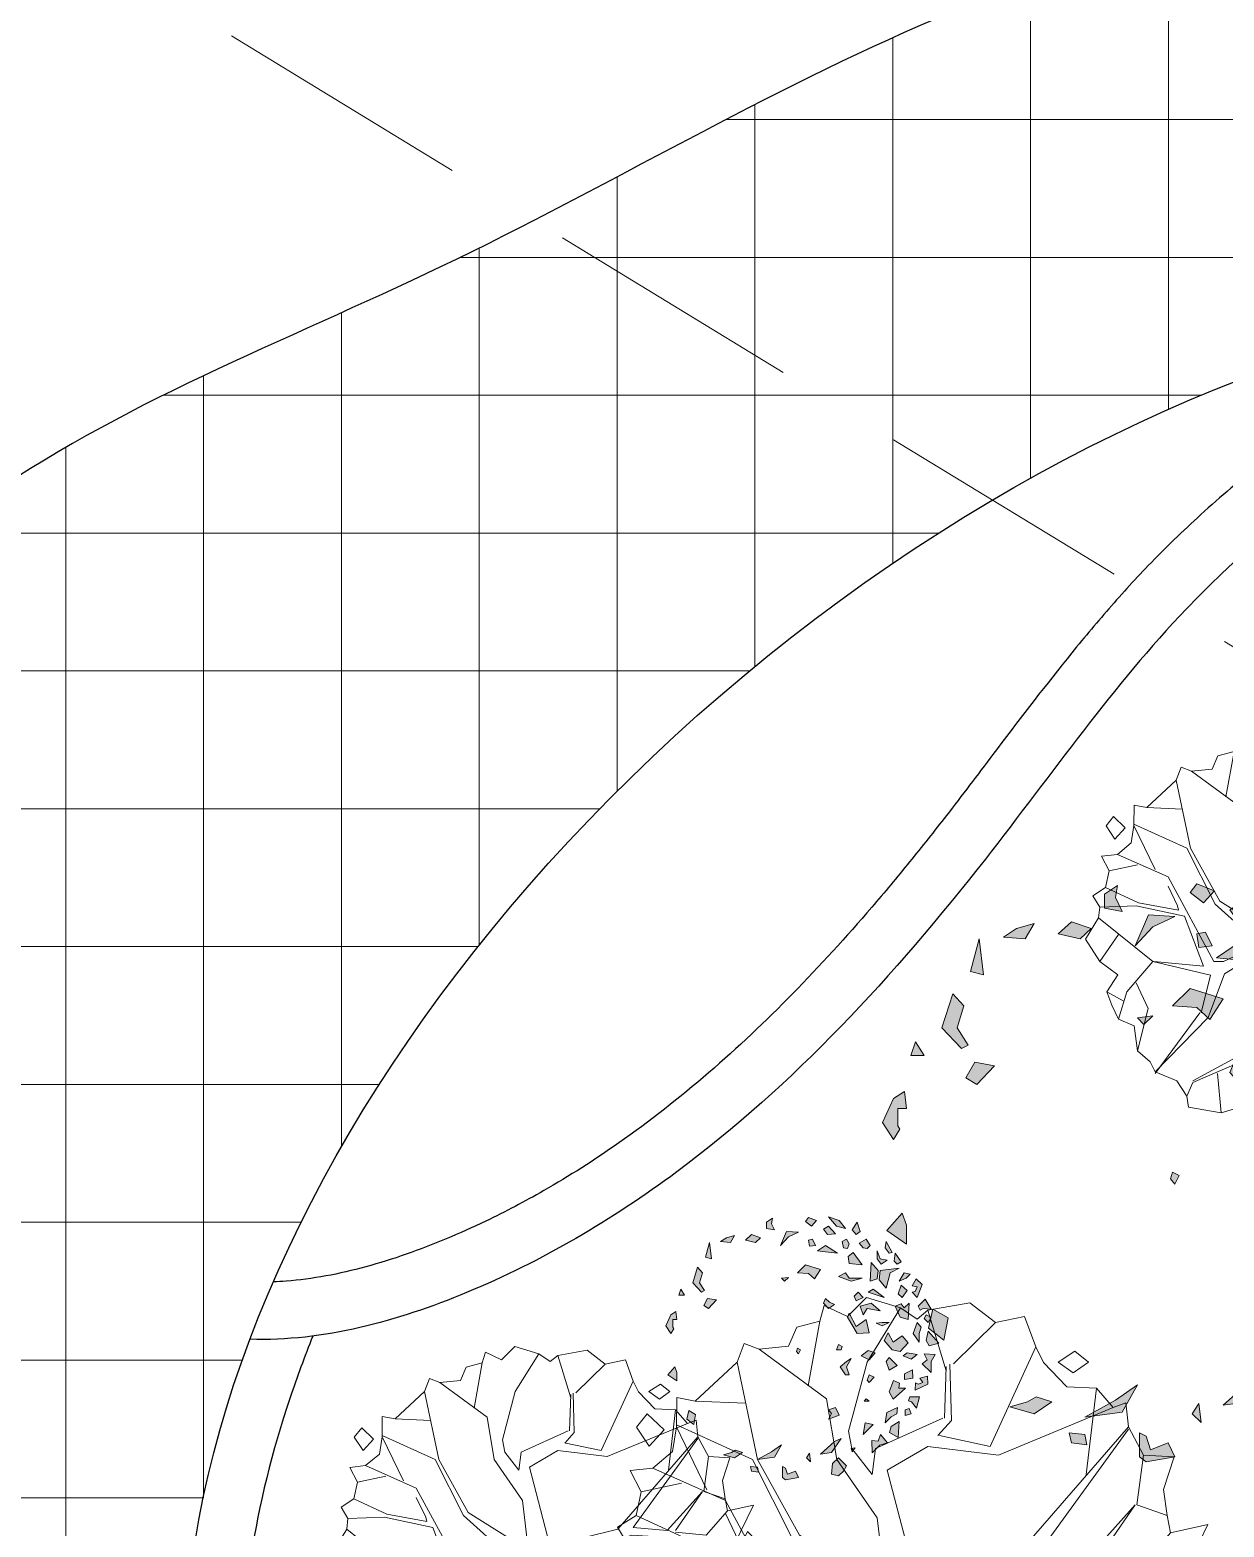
# Model space of a CAD drawing. Header units: inches. Extents: x -12 to 20935469, y -1604 to 24729220.
# Drawn here: x 20825348.3 to 20825452.2, y 24649788.9 to 24649919.2 of the extents above; entities that cross this region are included whole.
import ezdxf

# ---------------------------------------------------------------- set-up
doc = ezdxf.new("R2010")
doc.units = ezdxf.units.IN
doc.header["$LTSCALE"] = 0.03
doc.header["$MEASUREMENT"] = 0
doc.linetypes.add('DASHED2', pattern=[0.375, 0.25, -0.125])
for name, color, linetype, lineweight in [('Dot', 253, 'Continuous', 0), ('Hatch', 253, 'Continuous', 15), ('hatch-1', 253, 'Continuous', 5), ('ILLUSTR-TREE', 74, 'Continuous', 0)]:
    doc.layers.add(name, color=color, linetype=linetype, lineweight=lineweight)
doc.styles.add('ATTR', font='romans.shx', dxfattribs={"width": 0.8, "height": 0.7})

# ---------------------------------------------------------------- blocks, each defined once
blk = doc.blocks.new('TREE_009')
at = {"layer": 'ILLUSTR-TREE'}
for p, q in [((-12174.22, 13910.26), (-12175.66, 13905.24)), ((-12166.65, 13906.74), (-12174.22, 13910.26)), ((-12160.46, 13912.91), (-12166.65, 13906.74)), ((-12149.34, 13909.54), (-12160.46, 13912.91)), ((-12149.34, 13909.54), (-12160.26, 13891.83)), ((-12143.96, 13905.85), (-12149.34, 13909.54)), ((-12126.77, 13911.14), (-12140.45, 13908.76)), ((-12118.31, 13904.71), (-12126.77, 13911.14)), ((-12175.66, 13905.24), (-12183.16, 13903.21)), ((-12179.51, 13884.08), (-12175.66, 13905.24)), ((-12140.45, 13908.76), (-12143.96, 13905.85)), ((-12140.45, 13908.76), (-12134.4, 13889.01)), ((-12132.06, 13891.31), (-12118.31, 13904.71)), ((-12108.88, 13906.74), (-12118.31, 13904.71)), ((-12105.24, 13896.77), (-12108.88, 13906.74)), ((-12183.16, 13903.21), (-12185.91, 13897.04)), ((-12200.35, 13897.92), (-12202.62, 13891.83)), ((-12195.47, 13896.07), (-12200.35, 13897.92)), ((-12185.91, 13897.04), (-12195.47, 13896.07)), ((-12195.47, 13896.07), (-12173.46, 13879.85)), ((-12120.09, 13864.33), (-12105.24, 13896.77)), ((-12102.7, 13891.75), (-12105.24, 13896.77)), ((-12097.95, 13891.83), (-12092.45, 13895.36)), ((-12092.45, 13895.36), (-12088.05, 13891.83)), ((-12202.62, 13891.83), (-12216.38, 13879.14)), ((-12196.02, 13860.09), (-12202.62, 13891.83)), ((-12160.26, 13891.83), (-12166.31, 13869.26)), ((-12134.95, 13873.5), (-12134.4, 13890.42)), ((-12133.3, 13891.13), (-12132.75, 13872.79)), ((-12095.13, 13883.81), (-12102.7, 13891.75)), ((-12093, 13888.31), (-12097.95, 13891.83)), ((-12088.05, 13891.83), (-12093, 13888.31)), ((-12222.36, 13880.28), (-12222.43, 13870.68)), ((-12216.38, 13879.14), (-12222.36, 13880.28)), ((-12173.46, 13879.85), (-12170.16, 13860.09)), ((-12085.43, 13883.37), (-12095.13, 13883.81)), ((-12085.43, 13883.37), (-12088.74, 13855.16)), ((-12079.93, 13877.02), (-12085.43, 13883.37)), ((-12231.99, 13875), (-12235.43, 13870.59)), ((-12226.48, 13869.71), (-12231.99, 13875)), ((-12199.87, 13878.43), (-12216.38, 13879.14)), ((-12117.34, 13861.51), (-12079.93, 13877.02)), ((-12075.87, 13878.52), (-12079.93, 13877.02)), ((-12074.98, 13870.68), (-12075.87, 13878.52)), ((-12235.43, 13870.59), (-12231.3, 13864.41)), ((-12222.43, 13870.68), (-12223.73, 13862.65)), ((-12197.67, 13860.09), (-12222.43, 13871.38)), ((-12222.43, 13870.68), (-12212.52, 13850.22)), ((-12157.51, 13863.62), (-12135.5, 13873.5)), ((-12132.75, 13872.79), (-12137.15, 13867.85)), ((-12112.39, 13827.65), (-12074.98, 13870.68)), ((-12070.03, 13861.51), (-12074.98, 13870.68)), ((-12231.3, 13864.41), (-12226.48, 13869.71)), ((-12166.31, 13869.26), (-12165.21, 13863.62)), ((-12136.6, 13867.85), (-12120.09, 13864.33)), ((-12074.98, 13869.97), (-12105.24, 13828.35)), ((-12223.73, 13862.65), (-12230.13, 13857.27)), ((-12165.21, 13863.62), (-12158.61, 13855.16)), ((-12158.61, 13855.16), (-12157.51, 13863.62)), ((-12153.66, 13856.57), (-12140.45, 13864.33)), ((-12140.45, 13864.33), (-12117.34, 13861.51)), ((-12072.23, 13845.28), (-12070.03, 13861.51)), ((-12060.06, 13860.89), (-12070.03, 13861.51)), ((-12063.49, 13850.31), (-12060.06, 13860.89)), ((-12230.13, 13857.27), (-12237.49, 13856.48)), ((-12237.49, 13856.48), (-12233.98, 13849.52)), ((-12206.47, 13846.69), (-12230.13, 13857.27)), ((-12184.47, 13834), (-12197.67, 13860.09)), ((-12182.26, 13835.41), (-12196.02, 13860.09)), ((-12170.16, 13860.09), (-12156.96, 13841.05)), ((-12144.3, 13820.6), (-12153.66, 13856.57)), ((-12220.78, 13852.34), (-12233.98, 13849.52)), ((-12233.98, 13849.52), (-12235.63, 13841.76)), ((-12185.02, 13807.2), (-12206.47, 13846.69)), ((-12062.33, 13841.76), (-12063.49, 13850.31)), ((-12235.63, 13841.76), (-12241.62, 13837.97)), ((-12235.63, 13841.76), (-12220.23, 13834.7)), ((-12202.07, 13833.29), (-12206.47, 13842.46)), ((-12156.96, 13841.05), (-12154.21, 13818.48)), ((-12089.29, 13826.94), (-12072.78, 13845.28)), ((-12072.78, 13845.28), (-12085.43, 13826.94)), ((-12072.23, 13845.28), (-12062.33, 13841.76)), ((-12061.23, 13836.11), (-12062.33, 13841.76)), ((-12241.62, 13837.97), (-12238.38, 13832.59)), ((-12071.13, 13824.83), (-12061.23, 13836.11)), ((-12049.05, 13838.85), (-12061.23, 13836.11)), ((-12057.99, 13820.33), (-12049.05, 13838.85)), ((-12238.38, 13832.59), (-12238.93, 13827.65)), ((-12221.33, 13833.29), (-12238.38, 13832.59)), ((-12198.77, 13828.35), (-12221.33, 13833.29)), ((-12220.23, 13834.7), (-12201.52, 13831.18)), ((-12201.52, 13831.18), (-12202.07, 13833.29)), ((-12164.11, 13815.66), (-12184.47, 13834)), ((-12154.21, 13817.78), (-12182.26, 13835.41)), ((-12238.93, 13827.65), (-12245.05, 13817.69)), ((-12213.63, 13807.2), (-12238.93, 13827.65)), ((-12189.97, 13805.08), (-12198.77, 13828.35)), ((-12143.75, 13819.89), (-12112.39, 13827.65)), ((-12105.24, 13828.35), (-12089.29, 13826.94)), ((-12085.43, 13826.24), (-12071.13, 13824.83)), ((-12051.8, 13826.5), (-12053.87, 13822.1)), ((-12047.68, 13822.1), (-12051.8, 13826.5)), ((-12144.3, 13811.43), (-12105.79, 13824.83)), ((-12105.79, 13824.83), (-12070.58, 13822.71)), ((-12070.58, 13822.71), (-12061.78, 13802.96)), ((-12053.87, 13822.1), (-12049.74, 13817.69)), ((-12049.74, 13817.69), (-12047.68, 13822.1)), ((-12245.05, 13817.69), (-12238.38, 13807.2)), ((-12229.58, 13819.89), (-12238.38, 13807.2)), ((-12150.36, 13819.89), (-12150.9, 13817.78)), ((-12150.9, 13817.78), (-12148.7, 13818.48)), ((-12147.6, 13820.6), (-12150.36, 13819.89)), ((-12148.7, 13818.48), (-12147.6, 13820.6)), ((-12053.87, 13815.04), (-12057.99, 13820.33)), ((-12164.11, 13814.95), (-12180.61, 13807.2)), ((-12061.78, 13802.96), (-12053.87, 13815.04)), ((-12238.38, 13807.2), (-12229.92, 13800.94)), ((-12213.63, 13807.2), (-12225.73, 13793.09)), ((-12186.67, 13800.85), (-12213.63, 13807.2)), ((-12213.07, 13807.2), (-12189.97, 13805.08)), ((-12180.61, 13807.2), (-12185.02, 13807.2)), ((-12168.51, 13808.61), (-12180.06, 13801.55)), ((-12155.31, 13810.02), (-12168.51, 13808.61)), ((-12155.31, 13810.02), (-12152.01, 13789.56)), ((-12148.15, 13809.31), (-12131.1, 13789.56)), ((-12148.15, 13808.61), (-12146.5, 13787.45)), ((-12144.3, 13810.72), (-12127.25, 13790.27)), ((-12061.43, 13796.53), (-12061.78, 13802.96)), ((-12229.92, 13800.94), (-12235.08, 13793.09)), ((-12221.33, 13797.32), (-12215.83, 13785.33)), ((-12191.07, 13783.21), (-12186.67, 13800.85)), ((-12180.06, 13801.55), (-12187.77, 13781.1)), ((-12227.38, 13788.86), (-12235.08, 13793.09)), ((-12235.08, 13793.09), (-12232.68, 13786.83)), ((-12225.73, 13793.09), (-12229.58, 13780.39)), ((-12064.53, 13790.27), (-12061.43, 13796.53)), ((-12152.01, 13789.56), (-12158.61, 13771.22)), ((-12146.5, 13787.45), (-12155.86, 13767.7)), ((-12131.1, 13789.56), (-12132.75, 13769.81)), ((-12127.25, 13790.27), (-12064.53, 13790.27)), ((-12063.49, 13786.83), (-12064.53, 13790.27)), ((-12232.68, 13786.83), (-12229.58, 13780.39)), ((-12215.83, 13785.33), (-12220.78, 13765.58)), ((-12212.52, 13755), (-12191.62, 13783.21)), ((-12126.7, 13786.04), (-12128.9, 13772.63)), ((-12126.7, 13786.04), (-12105.24, 13786.74)), ((-12105.24, 13786.74), (-12095.89, 13768.4)), ((-12068.31, 13781.54), (-12063.49, 13786.83)), ((-12229.58, 13780.39), (-12222.36, 13777.13)), ((-12187.77, 13781.1), (-12212.52, 13755.71)), ((-12070.37, 13770.96), (-12068.31, 13781.54)), ((-12222.36, 13777.13), (-12220.78, 13765.58)), ((-12128.9, 13772.63), (-12106.34, 13758.53)), ((-12099.74, 13776.16), (-12078.28, 13769.81)), ((-12158.61, 13771.22), (-12194.92, 13751.47)), ((-12155.86, 13767.7), (-12194.92, 13750.77)), ((-12132.75, 13769.81), (-12125.05, 13752.89)), ((-12130, 13769.81), (-12116.24, 13737.37)), ((-12129.45, 13769.11), (-12106.34, 13757.12)), ((-12084.81, 13761.26), (-12078.28, 13769.81)), ((-12078.28, 13769.81), (-12070.37, 13770.96)), ((-12220.78, 13765.58), (-12214.79, 13760.38)), ((-12214.79, 13760.38), (-12212.52, 13755.71)), ((-12106.34, 13758.53), (-12085.98, 13753.59)), ((-12085.98, 13753.59), (-12084.81, 13761.26)), ((-12212.52, 13755.71), (-12202.42, 13751.56)), ((-12183.37, 13755), (-12181.71, 13736.66)), ((-12125.05, 13752.89), (-12130.55, 13732.43)), ((-12106.34, 13757.12), (-12105.24, 13742.31)), ((-12093.07, 13740.98), (-12085.98, 13753.59)), ((-12202.42, 13751.56), (-12197.67, 13744.42)), ((-12194.92, 13750.77), (-12197.67, 13744.42)), ((-12116.24, 13737.37), (-12112.32, 13748.04)), ((-12112.32, 13748.04), (-12105.24, 13742.31)), ((-12197.67, 13744.42), (-12196.91, 13739.22)), ((-12196.91, 13739.22), (-12181.71, 13736.66)), ((-12181.71, 13736.66), (-12172.84, 13739.22)), ((-12172.84, 13739.22), (-12165.28, 13726.88)), ((-12108.27, 13740.72), (-12113.77, 13737.19)), ((-12107.72, 13734.37), (-12108.27, 13740.72)), ((-12105.24, 13742.31), (-12093.07, 13740.98)), ((-12165.28, 13726.88), (-12157.71, 13733.93)), ((-12157.71, 13733.93), (-12148.77, 13729.52)), ((-12148.77, 13729.52), (-12144.65, 13733.93)), ((-12144.65, 13733.93), (-12130.55, 13732.43)), ((-12130.55, 13732.43), (-12121.95, 13736.57)), ((-12121.95, 13736.57), (-12116.24, 13737.37)), ((-12113.77, 13737.19), (-12113.22, 13730.14)), ((-12113.22, 13730.14), (-12107.72, 13734.37))]:
    blk.add_line(p, q, dxfattribs=at)
at = {"layer": 'ILLUSTR-TREE', "style": 'ATTR', "width": 0.8, "flags": 9}
blk.add_attdef('ESTCODE', (-12147.6, 13820.6), '', height=1.05, dxfattribs=at)
blk = doc.blocks.new('GRN1')
at = {"layer": 'ILLUSTR-TREE', "true_color": 0x30441d}
h = blk.add_hatch(color=89, dxfattribs=at)
h.paths.add_polyline_path([(0.2571, -0.0526), (0.2603, -0.0695), (0.2735, -0.0695), (0.2817, -0.0569), (0.2702, -0.059)])
h.paths.add_polyline_path([(0.2406, -0.0821), (0.2308, -0.0927), (0.2357, -0.1137), (0.2472, -0.1011)])
h.paths.add_polyline_path([(0.1897, 0.2148), (0.1848, 0.2064), (0.1914, 0.2), (0.2078, 0.2021)])
h.paths.add_polyline_path([(0.193, 0.1853), (0.1848, 0.1727), (0.1963, 0.1642), (0.2127, 0.1642), (0.1963, 0.1706)])
h.paths.add_polyline_path([(0.1864, 0.1053), (0.2012, 0.1032), (0.2094, 0.1137), (0.1831, 0.1327)])
h.paths.add_polyline_path([(0.2603, 0.0969), (0.2653, 0.0779), (0.285, 0.0611), (0.2768, 0.0842)])
h.paths.add_polyline_path([(0.2078, 0.08), (0.2242, 0.0547), (0.2127, 0.0379), (0.2111, 0.0547)])
h.paths.add_polyline_path([(0.2521, -0.0021), (0.2538, -0.0274), (0.2242, -0.04), (0.2423, -0.0232)])
h.paths.add_polyline_path([(0.2653, 0.0253), (0.2751, 0.0126), (0.2833, 0.019), (0.2768, 0.0358)])
h.paths.add_polyline_path([(0.2373, 0.0274), (0.2357, 0.019), (0.2226, 0.0211), (0.2242, 0.0337)])
h.paths.add_polyline_path([(0.2488, 0.0758), (0.2472, 0.059), (0.2587, 0.0505), (0.2653, 0.0611)])
h.paths.add_polyline_path([(0.2094, 0.1958), (0.2078, 0.1895), (0.2193, 0.1811), (0.2324, 0.1832)])
h.paths.add_polyline_path([(0.2291, 0.1263), (0.2193, 0.1348), (0.2176, 0.1432), (0.2242, 0.1495), (0.2373, 0.1411)])
h.paths.add_polyline_path([(0.2373, 0.099), (0.2275, 0.1053), (0.2176, 0.1011), (0.2193, 0.0927), (0.2324, 0.0905)])
h.paths.add_polyline_path([(0.2538, 0.1284), (0.2472, 0.12), (0.2571, 0.1116), (0.2735, 0.1221)])
h.paths.add_polyline_path([(0.1963, -0.1853), (0.1996, -0.1979), (0.2308, -0.1895)])
h.paths.add_polyline_path([(0.2456, -0.1369), (0.2308, -0.1453), (0.2324, -0.1663), (0.2406, -0.1537)])
h.paths.add_polyline_path([(0.0402, 0.1474), (0.0386, 0.1221), (0.0731, 0.1011), (0.0813, 0.1053), (0.0534, 0.12), (0.0682, 0.1411)])
h.paths.add_polyline_path([(0.0731, 0.278), (0.0616, 0.2716), (0.0698, 0.2632), (0.078, 0.2674)])
h.paths.add_polyline_path([(-0.2275, -0.0884), (-0.2226, -0.0526), (-0.1963, -0.0379), (-0.2111, -0.059)])
h.paths.add_polyline_path([(0.0205, 0.2527), (0.0386, 0.24), (0.0616, 0.2485), (0.0517, 0.2569), (0.0386, 0.2527)])
h.paths.add_polyline_path([(-0.2406, 0.099), (-0.2242, 0.0821), (-0.2357, 0.0695), (-0.2587, 0.0674), (-0.262, 0.0821), (-0.2521, 0.0927)])
h.paths.add_polyline_path([(-0.2324, 0.0232), (-0.2242, 0.0147), (-0.2143, 0.0211)])
h.paths.add_polyline_path([(-0.1307, 0.2358), (-0.1344, 0.2232), (-0.1226, 0.2231), (-0.1198, 0.2319)])
h.paths.add_polyline_path([(-0.1039, 0.2299), (-0.106, 0.2367), (-0.1191, 0.2474), (-0.0951, 0.2536), (-0.0951, 0.2327)])
h.paths.add_polyline_path([(-0.0555, 0.2396), (-0.0585, 0.2217), (-0.0467, 0.2215), (-0.0384, 0.2388)])
h.paths.add_polyline_path([(-0.0771, 0.224), (-0.1, 0.1981), (-0.0846, 0.1897), (-0.0609, 0.1985), (-0.0663, 0.2109), (-0.0766, 0.2096)])
h.paths.add_polyline_path([(-0.216, 0.0442), (-0.2127, 0.0674), (-0.1831, 0.0884), (-0.1897, 0.0737)])
h.paths.add_polyline_path([(-0.1421, 0.0611), (-0.1339, 0.0842), (-0.1174, 0.0758), (-0.1224, 0.0611), (-0.1306, 0.0674)])
h.paths.add_polyline_path([(-0.1812, 0.2081), (-0.1707, 0.1899), (-0.1581, 0.1935), (-0.1472, 0.2104)])
h.paths.add_polyline_path([(-0.2132, 0.1534), (-0.187, 0.1527), (-0.1886, 0.166), (-0.1749, 0.1708), (-0.1924, 0.186), (-0.1969, 0.1696)])
h.paths.add_polyline_path([(-0.15, 0.1808), (-0.1283, 0.1846), (-0.118, 0.2068), (-0.1309, 0.2058), (-0.1372, 0.1936)])
h.paths.add_polyline_path([(-0.1536, 0.1558), (-0.1749, 0.1348), (-0.1503, 0.139)])
h.paths.add_polyline_path([(-0.1043, 0.1474), (-0.1043, 0.1369), (-0.0994, 0.1411)])
h.paths.add_polyline_path([(-0.2028, 0.1179), (-0.2111, 0.1116), (-0.2045, 0.1095)])
h.paths.add_polyline_path([(-0.0205, 0.099), (-0.032, 0.0863), (-0.0485, 0.0969), (-0.0485, 0.1053), (-0.032, 0.099), (-0.014, 0.1095)])
h.paths.add_polyline_path([(0.0189, 0.2295), (0.0008, 0.2127), (0.0041, 0.1958), (0.0238, 0.179), (0.0402, 0.1874), (0.0205, 0.1979), (0.0337, 0.2169)])
h.paths.add_polyline_path([(-0.0287, 0.2064), (-0.0386, 0.1895), (-0.0205, 0.1832), (-0.0123, 0.1895)])
h.paths.add_polyline_path([(-0.0534, 0.1579), (-0.0649, 0.1474), (-0.06, 0.1432), (-0.0485, 0.1474)])
h.paths.add_polyline_path([(0.0178, 0.294), (0.0123, 0.2737), (0.0238, 0.2674), (0.0435, 0.2716)])
h.paths.add_polyline_path([(-0.0435, 0.278), (-0.0255, 0.259), (-0.0172, 0.2695), (-0.0041, 0.2632), (-0.0057, 0.2864), (-0.0205, 0.278)])
h.paths.add_polyline_path([(-0.0808, 0.244), (-0.0685, 0.2712), (-0.0515, 0.2704), (-0.056, 0.254), (-0.0646, 0.2603), (-0.0686, 0.2503), (-0.0653, 0.2447)])
h.paths.add_polyline_path([(0.0041, 0.0021), (-0.0041, -0.0021), (0.0008, -0.0063), (0.0074, -0.0042)])
h.paths.add_polyline_path([(0.0041, 0.0884), (0.0107, 0.0905), (0.0156, 0.0821), (0.0041, 0.0779)])
h.paths.add_polyline_path([(-0.0025, 0.16), (-0.0172, 0.1474), (-0.009, 0.1306), (0.0025, 0.1453)])
h.paths.add_polyline_path([(-0.0057, 0.2485), (-0.0156, 0.2358), (-0.009, 0.219), (-0.0025, 0.2274)])
h.paths.add_polyline_path([(0.0616, 0.1895), (0.055, 0.1748), (0.06, 0.1621), (0.0616, 0.1748)])
h.paths.add_polyline_path([(0.1634, 0.2337), (0.1552, 0.2253), (0.1486, 0.2106), (0.1667, 0.2211)])
h.paths.add_polyline_path([(0.1552, 0.1327), (0.1486, 0.1095), (0.1585, 0.0821), (0.1667, 0.0969), (0.1552, 0.1053)])
h.paths.add_polyline_path([(0.0994, 0.0737), (0.0912, 0.0611), (0.1027, 0.0505), (0.1125, 0.0547), (0.1043, 0.0632)])
h.paths.add_polyline_path([(0.1569, -0.0232), (0.1486, -0.0316), (0.1552, -0.0379)])
h.paths.add_polyline_path([(0.1536, 0.0316), (0.1651, 0.019), (0.1667, -0.0042), (0.1831, 0.0126), (0.1733, 0.0442)])
h.paths.add_polyline_path([(0.1027, 0.2316), (0.0682, 0.2295), (0.0731, 0.2127), (0.0961, 0.2021), (0.101, 0.2148), (0.0928, 0.2211)])
h.paths.add_polyline_path([(0.1289, 0.2274), (0.1142, 0.2169), (0.1224, 0.2085), (0.1404, 0.2148)])
h.paths.add_polyline_path([(0.0862, 0.1706), (0.0912, 0.1432), (0.078, 0.1348), (0.0961, 0.1284), (0.1027, 0.1516)])
h.paths.add_polyline_path([(0.1339, 0.1832), (0.1667, 0.1916), (0.1766, 0.2106), (0.1716, 0.1706), (0.1519, 0.1685)])
h.paths.add_polyline_path([(0.1257, 0.1453), (0.1142, 0.179), (0.1322, 0.1558)])
h.paths.add_polyline_path([(0.1536, 0.1642), (0.1486, 0.1495), (0.1881, 0.1516), (0.1716, 0.1663)])
h.paths.add_polyline_path([(0.1142, 0.1348), (0.1076, 0.12), (0.1174, 0.1158), (0.1257, 0.1242)])
h.paths.add_polyline_path([(0.0879, 0.2548), (0.0912, 0.2611), (0.0895, 0.278), (0.1109, 0.2653), (0.0961, 0.2506)])
h.paths.add_polyline_path([(0.1142, 0.2485), (0.1421, 0.259), (0.1536, 0.2464), (0.1388, 0.2379), (0.1371, 0.2485), (0.1273, 0.2443), (0.1257, 0.2379)])
h.paths.add_polyline_path([(-0.2521, -0.0084), (-0.2653, -0.0021), (-0.2702, -0.0295), (-0.2653, -0.0358), (-0.2423, -0.0358), (-0.2456, -0.0295), (-0.2587, -0.0253)])
h.paths.add_polyline_path([(-0.2538, -0.0863), (-0.2439, -0.0884), (-0.2423, -0.1032), (-0.2521, -0.1011)])
h.paths.add_polyline_path([(0.055, -0.2822), (0.0386, -0.2716), (0.0485, -0.2653), (0.0517, -0.2674), (0.0682, -0.2674), (0.0682, -0.259), (0.0846, -0.2611), (0.078, -0.2716)])
h.paths.add_polyline_path([(-0.1322, -0.219), (-0.1536, -0.2232), (-0.1421, -0.2379), (-0.124, -0.2337)])
h.paths.add_polyline_path([(-0.2176, -0.16), (-0.2242, -0.1369), (-0.2127, -0.12), (-0.2078, -0.1348), (-0.2127, -0.1432)])
h.paths.add_polyline_path([(-0.0485, -0.278), (-0.0616, -0.259), (-0.0435, -0.259), (-0.032, -0.2632)])
h.paths.add_polyline_path([(0.1289, -0.2), (0.1257, -0.2064), (0.1454, -0.2253), (0.1782, -0.2148), (0.1667, -0.2043), (0.1454, -0.2106)])
h.paths.add_polyline_path([(0.1191, -0.2548), (0.1322, -0.2506), (0.1191, -0.2422)])
h.paths.add_polyline_path([(0.1092, -0.1748), (0.0912, -0.1916), (0.0977, -0.2021), (0.1125, -0.1937)])
at = {"layer": 'ILLUSTR-TREE', "color": 89, "true_color": 0x30441d}
for p, q in [((0.0178, 0.294), (0.0123, 0.2737)), ((0.0435, 0.2716), (0.0178, 0.294)), ((-0.0205, 0.278), (-0.0435, 0.278)), ((-0.0435, 0.278), (-0.0255, 0.259)), ((-0.0057, 0.2864), (-0.0205, 0.278)), ((-0.0041, 0.2632), (-0.0057, 0.2864)), ((0.0123, 0.2737), (0.0238, 0.2674)), ((0.0731, 0.278), (0.0616, 0.2716)), ((0.078, 0.2674), (0.0731, 0.278)), ((0.0895, 0.278), (0.1109, 0.2653)), ((0.0912, 0.2611), (0.0895, 0.278)), ((-0.0808, 0.244), (-0.0685, 0.2712)), ((-0.0646, 0.2603), (-0.0686, 0.2503)), ((-0.0685, 0.2712), (-0.0515, 0.2704)), ((-0.056, 0.254), (-0.0646, 0.2603)), ((-0.0515, 0.2704), (-0.056, 0.254)), ((-0.0255, 0.259), (-0.0172, 0.2695)), ((-0.0172, 0.2695), (-0.0041, 0.2632)), ((0.0238, 0.2674), (0.0435, 0.2716)), ((0.0616, 0.2716), (0.0698, 0.2632)), ((0.0698, 0.2632), (0.078, 0.2674)), ((0.0879, 0.2548), (0.0912, 0.2611)), ((0.1109, 0.2653), (0.0961, 0.2506)), ((0.1142, 0.2485), (0.1421, 0.259)), ((0.1421, 0.259), (0.1536, 0.2464)), ((-0.1191, 0.2474), (-0.0951, 0.2536)), ((-0.106, 0.2367), (-0.1191, 0.2474)), ((-0.0951, 0.2536), (-0.0951, 0.2327)), ((-0.0653, 0.2447), (-0.0808, 0.244)), ((-0.0686, 0.2503), (-0.0653, 0.2447)), ((-0.0057, 0.2485), (-0.0156, 0.2358)), ((-0.0025, 0.2274), (-0.0057, 0.2485)), ((0.0386, 0.2527), (0.0205, 0.2527)), ((0.0205, 0.2527), (0.0386, 0.24)), ((0.0517, 0.2569), (0.0386, 0.2527)), ((0.0386, 0.24), (0.0616, 0.2485)), ((0.0616, 0.2485), (0.0517, 0.2569)), ((0.0961, 0.2506), (0.0879, 0.2548)), ((0.1257, 0.2379), (0.1142, 0.2485)), ((0.1273, 0.2443), (0.1257, 0.2379)), ((0.1371, 0.2485), (0.1273, 0.2443)), ((0.1388, 0.2379), (0.1371, 0.2485)), ((0.1536, 0.2464), (0.1388, 0.2379)), ((-0.1307, 0.2358), (-0.1344, 0.2232)), ((-0.1198, 0.2319), (-0.1307, 0.2358)), ((-0.1226, 0.2231), (-0.1198, 0.2319)), ((-0.1039, 0.2299), (-0.106, 0.2367)), ((-0.0951, 0.2327), (-0.1039, 0.2299)), ((-0.0555, 0.2396), (-0.0585, 0.2217)), ((-0.0384, 0.2388), (-0.0555, 0.2396)), ((-0.0467, 0.2215), (-0.0384, 0.2388)), ((-0.0156, 0.2358), (-0.009, 0.219)), ((0.0189, 0.2295), (0.0008, 0.2127)), ((0.0337, 0.2169), (0.0189, 0.2295)), ((0.1027, 0.2316), (0.0682, 0.2295)), ((0.0682, 0.2295), (0.0731, 0.2127)), ((0.0928, 0.2211), (0.1027, 0.2316)), ((0.1634, 0.2337), (0.1552, 0.2253)), ((0.1667, 0.2211), (0.1634, 0.2337)), ((-0.1344, 0.2232), (-0.1226, 0.2231)), ((-0.0771, 0.224), (-0.1, 0.1981)), ((-0.0766, 0.2096), (-0.0771, 0.224)), ((-0.0585, 0.2217), (-0.0467, 0.2215)), ((-0.009, 0.219), (-0.0025, 0.2274)), ((0.0205, 0.1979), (0.0337, 0.2169)), ((0.101, 0.2148), (0.0928, 0.2211)), ((0.1289, 0.2274), (0.1142, 0.2169)), ((0.1142, 0.2169), (0.1224, 0.2085)), ((0.1404, 0.2148), (0.1289, 0.2274)), ((0.1552, 0.2253), (0.1486, 0.2106)), ((0.1486, 0.2106), (0.1667, 0.2211)), ((-0.1472, 0.2104), (-0.1812, 0.2081)), ((-0.1812, 0.2081), (-0.1707, 0.1899)), ((-0.1581, 0.1935), (-0.1472, 0.2104)), ((-0.1309, 0.2058), (-0.1372, 0.1936)), ((-0.118, 0.2068), (-0.1309, 0.2058)), ((-0.1283, 0.1846), (-0.118, 0.2068)), ((-0.0663, 0.2109), (-0.0766, 0.2096)), ((-0.0609, 0.1985), (-0.0663, 0.2109)), ((-0.0287, 0.2064), (-0.0386, 0.1895)), ((-0.0123, 0.1895), (-0.0287, 0.2064)), ((0.0008, 0.2127), (0.0041, 0.1958)), ((0.0731, 0.2127), (0.0961, 0.2021)), ((0.0961, 0.2021), (0.101, 0.2148)), ((0.1224, 0.2085), (0.1404, 0.2148)), ((0.1667, 0.1916), (0.1766, 0.2106)), ((0.1766, 0.2106), (0.1716, 0.1706)), ((0.1897, 0.2148), (0.1848, 0.2064)), ((0.1848, 0.2064), (0.1914, 0.2)), ((0.2078, 0.2021), (0.1897, 0.2148)), ((0.1914, 0.2), (0.2078, 0.2021)), ((-0.1707, 0.1899), (-0.1581, 0.1935)), ((-0.1372, 0.1936), (-0.15, 0.1808)), ((-0.1, 0.1981), (-0.0846, 0.1897)), ((-0.0846, 0.1897), (-0.0609, 0.1985)), ((-0.0386, 0.1895), (-0.0205, 0.1832)), ((-0.0205, 0.1832), (-0.0123, 0.1895)), ((0.0041, 0.1958), (0.0238, 0.179)), ((0.0402, 0.1874), (0.0205, 0.1979)), ((0.0238, 0.179), (0.0402, 0.1874)), ((0.0616, 0.1895), (0.055, 0.1748)), ((0.0616, 0.1748), (0.0616, 0.1895)), ((0.1339, 0.1832), (0.1667, 0.1916)), ((0.2094, 0.1958), (0.2078, 0.1895)), ((0.2078, 0.1895), (0.2193, 0.1811)), ((0.2324, 0.1832), (0.2094, 0.1958)), ((-0.1924, 0.186), (-0.1969, 0.1696)), ((-0.1749, 0.1708), (-0.1924, 0.186)), ((-0.15, 0.1808), (-0.1283, 0.1846)), ((0.055, 0.1748), (0.06, 0.1621)), ((0.06, 0.1621), (0.0616, 0.1748)), ((0.1142, 0.179), (0.1322, 0.1558)), ((0.1257, 0.1453), (0.1142, 0.179)), ((0.1519, 0.1685), (0.1339, 0.1832)), ((0.193, 0.1853), (0.1848, 0.1727)), ((0.1848, 0.1727), (0.1963, 0.1642)), ((0.1963, 0.1706), (0.193, 0.1853)), ((0.2193, 0.1811), (0.2324, 0.1832)), ((-0.1969, 0.1696), (-0.2132, 0.1534)), ((-0.1886, 0.166), (-0.1749, 0.1708)), ((-0.187, 0.1527), (-0.1886, 0.166)), ((-0.0534, 0.1579), (-0.0649, 0.1474)), ((-0.0485, 0.1474), (-0.0534, 0.1579)), ((-0.0025, 0.16), (-0.0172, 0.1474)), ((0.0025, 0.1453), (-0.0025, 0.16)), ((0.1027, 0.1516), (0.0862, 0.1706)), ((0.0862, 0.1706), (0.0912, 0.1432)), ((0.1536, 0.1642), (0.1486, 0.1495)), ((0.1716, 0.1706), (0.1519, 0.1685)), ((0.1716, 0.1663), (0.1536, 0.1642)), ((0.1881, 0.1516), (0.1716, 0.1663)), ((0.2127, 0.1642), (0.1963, 0.1706)), ((0.1963, 0.1642), (0.2127, 0.1642)), ((-0.2132, 0.1534), (-0.187, 0.1527)), ((-0.1536, 0.1558), (-0.1749, 0.1348)), ((-0.1503, 0.139), (-0.1536, 0.1558)), ((-0.0994, 0.1411), (-0.1043, 0.1474)), ((-0.1043, 0.1474), (-0.1043, 0.1369)), ((-0.0649, 0.1474), (-0.06, 0.1432)), ((-0.06, 0.1432), (-0.0485, 0.1474)), ((-0.0172, 0.1474), (-0.009, 0.1306)), ((-0.009, 0.1306), (0.0025, 0.1453)), ((0.0402, 0.1474), (0.0386, 0.1221)), ((0.0682, 0.1411), (0.0402, 0.1474)), ((0.0961, 0.1284), (0.1027, 0.1516)), ((0.1322, 0.1558), (0.1257, 0.1453)), ((0.1486, 0.1495), (0.1881, 0.1516)), ((0.2176, 0.1432), (0.2242, 0.1495)), ((0.2242, 0.1495), (0.2373, 0.1411)), ((-0.1749, 0.1348), (-0.1503, 0.139)), ((-0.1043, 0.1369), (-0.0994, 0.1411)), ((0.0534, 0.12), (0.0682, 0.1411)), ((0.0912, 0.1432), (0.078, 0.1348)), ((0.078, 0.1348), (0.0961, 0.1284)), ((0.1142, 0.1348), (0.1076, 0.12)), ((0.1257, 0.1242), (0.1142, 0.1348)), ((0.1552, 0.1327), (0.1486, 0.1095)), ((0.1552, 0.1053), (0.1552, 0.1327)), ((0.2094, 0.1137), (0.1831, 0.1327)), ((0.1831, 0.1327), (0.1864, 0.1053)), ((0.2193, 0.1348), (0.2176, 0.1432)), ((0.2291, 0.1263), (0.2193, 0.1348)), ((0.2373, 0.1411), (0.2291, 0.1263)), ((-0.2028, 0.1179), (-0.2111, 0.1116)), ((-0.2045, 0.1095), (-0.2028, 0.1179)), ((0.0386, 0.1221), (0.0731, 0.1011)), ((0.0813, 0.1053), (0.0534, 0.12)), ((0.1076, 0.12), (0.1174, 0.1158)), ((0.1174, 0.1158), (0.1257, 0.1242)), ((0.2538, 0.1284), (0.2472, 0.12)), ((0.2472, 0.12), (0.2571, 0.1116)), ((0.2735, 0.1221), (0.2538, 0.1284)), ((0.2571, 0.1116), (0.2735, 0.1221)), ((-0.2111, 0.1116), (-0.2045, 0.1095)), ((-0.0485, 0.1053), (-0.032, 0.099)), ((-0.0485, 0.0969), (-0.0485, 0.1053)), ((-0.032, 0.099), (-0.014, 0.1095)), ((-0.014, 0.1095), (-0.0205, 0.099)), ((0.0731, 0.1011), (0.0813, 0.1053)), ((0.1486, 0.1095), (0.1585, 0.0821)), ((0.1667, 0.0969), (0.1552, 0.1053)), ((0.1864, 0.1053), (0.2012, 0.1032)), ((0.2012, 0.1032), (0.2094, 0.1137)), ((0.2275, 0.1053), (0.2176, 0.1011)), ((0.2176, 0.1011), (0.2193, 0.0927)), ((0.2373, 0.099), (0.2275, 0.1053)), ((-0.262, 0.0821), (-0.2521, 0.0927)), ((-0.2521, 0.0927), (-0.2406, 0.099)), ((-0.2406, 0.099), (-0.2242, 0.0821)), ((-0.2127, 0.0674), (-0.1831, 0.0884)), ((-0.1831, 0.0884), (-0.1897, 0.0737)), ((-0.032, 0.0863), (-0.0485, 0.0969)), ((-0.0205, 0.099), (-0.032, 0.0863)), ((0.0041, 0.0884), (0.0107, 0.0905)), ((0.0041, 0.0779), (0.0041, 0.0884)), ((0.0107, 0.0905), (0.0156, 0.0821)), ((0.1585, 0.0821), (0.1667, 0.0969)), ((0.2193, 0.0927), (0.2324, 0.0905)), ((0.2324, 0.0905), (0.2373, 0.099)), ((0.2768, 0.0842), (0.2603, 0.0969)), ((0.2603, 0.0969), (0.2653, 0.0779)), ((-0.2587, 0.0674), (-0.262, 0.0821)), ((-0.2242, 0.0821), (-0.2357, 0.0695)), ((-0.1897, 0.0737), (-0.216, 0.0442)), ((-0.1421, 0.0611), (-0.1339, 0.0842)), ((-0.1339, 0.0842), (-0.1174, 0.0758)), ((-0.1174, 0.0758), (-0.1224, 0.0611)), ((0.0156, 0.0821), (0.0041, 0.0779)), ((0.0994, 0.0737), (0.0912, 0.0611)), ((0.1043, 0.0632), (0.0994, 0.0737)), ((0.2111, 0.0547), (0.2078, 0.08)), ((0.2078, 0.08), (0.2242, 0.0547)), ((0.2488, 0.0758), (0.2472, 0.059)), ((0.2653, 0.0611), (0.2488, 0.0758)), ((0.2653, 0.0779), (0.285, 0.0611)), ((0.285, 0.0611), (0.2768, 0.0842)), ((-0.2357, 0.0695), (-0.2587, 0.0674)), ((-0.216, 0.0442), (-0.2127, 0.0674)), ((-0.1306, 0.0674), (-0.1421, 0.0611)), ((-0.1224, 0.0611), (-0.1306, 0.0674)), ((0.0912, 0.0611), (0.1027, 0.0505)), ((0.1125, 0.0547), (0.1043, 0.0632)), ((0.2472, 0.059), (0.2587, 0.0505)), ((0.2587, 0.0505), (0.2653, 0.0611)), ((0.1027, 0.0505), (0.1125, 0.0547)), ((0.1733, 0.0442), (0.1536, 0.0316)), ((0.1831, 0.0126), (0.1733, 0.0442)), ((0.2127, 0.0379), (0.2111, 0.0547)), ((0.2242, 0.0547), (0.2127, 0.0379)), ((0.1536, 0.0316), (0.1651, 0.019)), ((0.2226, 0.0211), (0.2242, 0.0337)), ((0.2242, 0.0337), (0.2373, 0.0274)), ((0.2768, 0.0358), (0.2653, 0.0253)), ((0.2833, 0.019), (0.2768, 0.0358)), ((-0.2143, 0.0211), (-0.2324, 0.0232)), ((-0.2324, 0.0232), (-0.2242, 0.0147)), ((-0.2242, 0.0147), (-0.2143, 0.0211)), ((0.1651, 0.019), (0.1667, -0.0042)), ((0.2357, 0.019), (0.2226, 0.0211)), ((0.2373, 0.0274), (0.2357, 0.019)), ((0.2653, 0.0253), (0.2751, 0.0126)), ((0.2751, 0.0126), (0.2833, 0.019)), ((0.0041, 0.0021), (-0.0041, -0.0021)), ((0.0074, -0.0042), (0.0041, 0.0021)), ((0.1667, -0.0042), (0.1831, 0.0126)), ((-0.2653, -0.0021), (-0.2702, -0.0295)), ((-0.2521, -0.0084), (-0.2653, -0.0021)), ((-0.2587, -0.0253), (-0.2521, -0.0084)), ((-0.0041, -0.0021), (0.0008, -0.0063)), ((0.0008, -0.0063), (0.0074, -0.0042)), ((0.2423, -0.0232), (0.2521, -0.0021)), ((0.2521, -0.0021), (0.2538, -0.0274)), ((-0.2456, -0.0295), (-0.2587, -0.0253)), ((0.1569, -0.0232), (0.1486, -0.0316)), ((0.1552, -0.0379), (0.1569, -0.0232)), ((0.2242, -0.04), (0.2423, -0.0232)), ((0.2538, -0.0274), (0.2242, -0.04)), ((-0.2702, -0.0295), (-0.2653, -0.0358)), ((-0.2653, -0.0358), (-0.2423, -0.0358)), ((-0.2423, -0.0358), (-0.2456, -0.0295)), ((-0.2226, -0.0526), (-0.1963, -0.0379)), ((-0.1963, -0.0379), (-0.2111, -0.059)), ((0.1486, -0.0316), (0.1552, -0.0379)), ((-0.2275, -0.0884), (-0.2226, -0.0526)), ((0.2702, -0.059), (0.2571, -0.0526)), ((0.2571, -0.0526), (0.2603, -0.0695)), ((0.2817, -0.0569), (0.2702, -0.059)), ((0.2735, -0.0695), (0.2817, -0.0569)), ((-0.2111, -0.059), (-0.2275, -0.0884)), ((0.2603, -0.0695), (0.2735, -0.0695)), ((0.2406, -0.0821), (0.2308, -0.0927)), ((0.2472, -0.1011), (0.2406, -0.0821)), ((-0.2521, -0.1011), (-0.2538, -0.0863)), ((-0.2538, -0.0863), (-0.2439, -0.0884)), ((-0.2439, -0.0884), (-0.2423, -0.1032)), ((0.2308, -0.0927), (0.2357, -0.1137)), ((-0.2423, -0.1032), (-0.2521, -0.1011)), ((0.2357, -0.1137), (0.2472, -0.1011)), ((-0.2242, -0.1369), (-0.2127, -0.12)), ((-0.2127, -0.12), (-0.2078, -0.1348)), ((-0.2176, -0.16), (-0.2242, -0.1369)), ((-0.2127, -0.1432), (-0.2176, -0.16)), ((-0.2078, -0.1348), (-0.2127, -0.1432)), ((0.2456, -0.1369), (0.2308, -0.1453)), ((0.2406, -0.1537), (0.2456, -0.1369)), ((0.2308, -0.1453), (0.2324, -0.1663)), ((0.2324, -0.1663), (0.2406, -0.1537)), ((0.1092, -0.1748), (0.0912, -0.1916)), ((0.1125, -0.1937), (0.1092, -0.1748)), ((0.2308, -0.1895), (0.1963, -0.1853)), ((0.1963, -0.1853), (0.1996, -0.1979)), ((0.0912, -0.1916), (0.0977, -0.2021)), ((0.0977, -0.2021), (0.1125, -0.1937)), ((0.1289, -0.2), (0.1257, -0.2064)), ((0.1454, -0.2106), (0.1289, -0.2)), ((0.1996, -0.1979), (0.2308, -0.1895)), ((0.1257, -0.2064), (0.1454, -0.2253)), ((0.1667, -0.2043), (0.1454, -0.2106)), ((0.1454, -0.2253), (0.1782, -0.2148)), ((0.1782, -0.2148), (0.1667, -0.2043)), ((-0.1322, -0.219), (-0.1536, -0.2232)), ((-0.1536, -0.2232), (-0.1421, -0.2379)), ((-0.124, -0.2337), (-0.1322, -0.219)), ((-0.1421, -0.2379), (-0.124, -0.2337)), ((0.1191, -0.2422), (0.1191, -0.2548)), ((0.1322, -0.2506), (0.1191, -0.2422)), ((0.1191, -0.2548), (0.1322, -0.2506)), ((-0.0616, -0.259), (-0.0435, -0.259)), ((-0.0485, -0.278), (-0.0616, -0.259)), ((-0.032, -0.2632), (-0.0485, -0.278)), ((-0.0435, -0.259), (-0.032, -0.2632)), ((0.0386, -0.2716), (0.0485, -0.2653)), ((0.055, -0.2822), (0.0386, -0.2716)), ((0.0485, -0.2653), (0.0517, -0.2674)), ((0.0517, -0.2674), (0.0682, -0.2674)), ((0.078, -0.2716), (0.055, -0.2822)), ((0.0682, -0.259), (0.0846, -0.2611)), ((0.0682, -0.2674), (0.0682, -0.259)), ((0.0846, -0.2611), (0.078, -0.2716))]:
    blk.add_line(p, q, dxfattribs=at)

msp = doc.modelspace()

# ---------------------------------------------------------------- linework, layer by layer
msp.add_ellipse((20825452.02, 24649813.05), major_axis=(80.07, 66.69), ratio=0.623715)
msp.add_spline([(20825490.78, 24649971.39), (20825444.59, 24649927.65), (20825427.14, 24649920.16), (20825384.07, 24649898.59), (20825343.61, 24649877.87), (20825313.21, 24649843.38), (20825301.46, 24649817.15), (20825296.89, 24649771.38), (20825305.99, 24649736.43), (20825318.89, 24649713.97), (20825331.44, 24649699.51), (20825354.56, 24649681.97), (20825367.59, 24649675.48), (20825394.55, 24649667.76), (20825417.36, 24649670.91), (20825431.36, 24649675.82), (20825479.39, 24649697.22), (20825512.62, 24649716.66), (20825530.44, 24649728.91), (20825540.31, 24649734.5), (20825560.19, 24649738.65), (20825579.75, 24649734.98), (20825614.59, 24649709.03), (20825627.31, 24649683.96), (20825646.76, 24649655.23), (20825655.56, 24649644.67), (20825692.61, 24649616.38)], degree=3)
for points, knots in [([(20825486.34, 24649896.23), (20825472.94, 24649888.04), (20825451.45, 24649874.93), (20825429.9, 24649843.85), (20825409.97, 24649822.11), (20825387.28, 24649808.71), (20825373.82, 24649805), (20825367.4, 24649805.2)], [0, 0, 0, 0, 46.365116, 74.323154, 112.577133, 133.675989, 152.9839, 152.9839, 152.9839, 152.9839]), ([(20825474.4, 24649894.74), (20825472.71, 24649893.68), (20825471.03, 24649892.6), (20825464.61, 24649888.39), (20825459.94, 24649885.11), (20825453.69, 24649880.07), (20825451.92, 24649878.56), (20825448.63, 24649875.57), (20825447.1, 24649874.09), (20825444.36, 24649871.25), (20825443.15, 24649869.91), (20825440.8, 24649867.2), (20825439.66, 24649865.83), (20825436.32, 24649861.68), (20825434.19, 24649858.88), (20825430.74, 24649854.32), (20825429.4, 24649852.54), (20825426.99, 24649849.44), (20825425.92, 24649848.09), (20825423.76, 24649845.43), (20825422.66, 24649844.11), (20825419.32, 24649840.23), (20825417.03, 24649837.71), (20825409.94, 24649830.48), (20825404.92, 24649826.08), (20825397.4, 24649820.81), (20825395.22, 24649819.42), (20825391.34, 24649817.2), (20825389.65, 24649816.31), (20825386.81, 24649814.95), (20825385.66, 24649814.44), (20825382.19, 24649812.98), (20825379.84, 24649812.15), (20825375.16, 24649810.88), (20825372.84, 24649810.44), (20825370.19, 24649810.24), (20825369.81, 24649810.22), (20825369.44, 24649810.21)], [10.742158, 10.742158, 10.742158, 10.742158, 16.567253, 16.567253, 33.134506, 33.134506, 39.853052, 39.853052, 45.978726, 45.978726, 51.167156, 51.167156, 56.355586, 56.355586, 66.732446, 66.732446, 73.412089, 73.412089, 78.644912, 78.644912, 83.877734, 83.877734, 94.343379, 94.343379, 115.274668, 115.274668, 123.475505, 123.475505, 129.530194, 129.530194, 133.509374, 133.509374, 141.467732, 141.467732, 149.426091, 149.426091, 150.75327, 150.75327, 150.75327, 150.75327]), ([(20825372.88, 24649805.48), (20825372.16, 24649803.69), (20825371.5, 24649801.91), (20825369.32, 24649795.42), (20825368.18, 24649790.8), (20825366.85, 24649781.89), (20825366.64, 24649777.61), (20825367.13, 24649769.54), (20825367.82, 24649765.76), (20825370.02, 24649758.78), (20825371.54, 24649755.59), (20825375.35, 24649749.83), (20825377.64, 24649747.27), (20825382.97, 24649742.79), (20825386.02, 24649740.88), (20825392.82, 24649737.79), (20825396.59, 24649736.61), (20825404.73, 24649735.06), (20825409.11, 24649734.68), (20825418.35, 24649734.79), (20825423.21, 24649735.27), (20825433.21, 24649737.1), (20825438.36, 24649738.44), (20825448.78, 24649741.95), (20825454.04, 24649744.12), (20825464.48, 24649749.22), (20825469.67, 24649752.15), (20825479.78, 24649758.67), (20825484.7, 24649762.26), (20825494.12, 24649769.98), (20825498.62, 24649774.11), (20825507.03, 24649782.77), (20825510.94, 24649787.29), (20825518.05, 24649796.58), (20825521.25, 24649801.34), (20825526.82, 24649810.93), (20825529.2, 24649815.76), (20825533.06, 24649825.31), (20825534.54, 24649830.03), (20825536.58, 24649839.18), (20825537.13, 24649843.61), (20825537.33, 24649852.03), (20825536.98, 24649856.02), (20825535.41, 24649863.43), (20825534.2, 24649866.85), (20825531.37, 24649872.34), (20825529.92, 24649874.53), (20825528.25, 24649876.54)], [2.282006, 2.282006, 2.282006, 2.282006, 2.349773, 2.349773, 2.530525, 2.530525, 2.711277, 2.711277, 2.892028, 2.892028, 3.07278, 3.07278, 3.253532, 3.253532, 3.434284, 3.434284, 3.615035, 3.615035, 3.795787, 3.795787, 3.976539, 3.976539, 4.157291, 4.157291, 4.338043, 4.338043, 4.518794, 4.518794, 4.699546, 4.699546, 4.880298, 4.880298, 5.06105, 5.06105, 5.241801, 5.241801, 5.422553, 5.422553, 5.603305, 5.603305, 5.784057, 5.784057, 5.964808, 5.964808, 6.14556, 6.14556, 6.283185, 6.283185, 6.283185, 6.283185]), ([(20825372.88, 24649805.48), (20825372.16, 24649803.69), (20825371.5, 24649801.91), (20825369.32, 24649795.42), (20825368.18, 24649790.8), (20825366.85, 24649781.89), (20825366.64, 24649777.61), (20825367.13, 24649769.54), (20825367.82, 24649765.76), (20825370.02, 24649758.78), (20825371.54, 24649755.59), (20825375.35, 24649749.83), (20825377.64, 24649747.27), (20825382.97, 24649742.79), (20825386.02, 24649740.88), (20825392.82, 24649737.79), (20825396.59, 24649736.61), (20825404.73, 24649735.06), (20825409.11, 24649734.68), (20825418.35, 24649734.79), (20825423.21, 24649735.27), (20825433.21, 24649737.1), (20825438.36, 24649738.44), (20825448.78, 24649741.95), (20825454.04, 24649744.12), (20825464.48, 24649749.22), (20825469.67, 24649752.15), (20825479.78, 24649758.67), (20825484.7, 24649762.26), (20825494.12, 24649769.98), (20825498.62, 24649774.11), (20825507.03, 24649782.77), (20825510.94, 24649787.29), (20825518.05, 24649796.58), (20825521.25, 24649801.34), (20825526.82, 24649810.93), (20825529.2, 24649815.76), (20825533.06, 24649825.31), (20825534.54, 24649830.03), (20825536.58, 24649839.18), (20825537.13, 24649843.61), (20825537.33, 24649852.03), (20825536.98, 24649856.02), (20825535.41, 24649863.43), (20825534.2, 24649866.85), (20825531.37, 24649872.34), (20825529.92, 24649874.53), (20825528.25, 24649876.54)], [2.282006, 2.282006, 2.282006, 2.282006, 2.349773, 2.349773, 2.530525, 2.530525, 2.711277, 2.711277, 2.892028, 2.892028, 3.07278, 3.07278, 3.253532, 3.253532, 3.434284, 3.434284, 3.615035, 3.615035, 3.795787, 3.795787, 3.976539, 3.976539, 4.157291, 4.157291, 4.338043, 4.338043, 4.518794, 4.518794, 4.699546, 4.699546, 4.880298, 4.880298, 5.06105, 5.06105, 5.241801, 5.241801, 5.422553, 5.422553, 5.603305, 5.603305, 5.784057, 5.784057, 5.964808, 5.964808, 6.14556, 6.14556, 6.283185, 6.283185, 6.283185, 6.283185])]:
    msp.add_open_spline(points, degree=3, knots=knots)
at = {"layer": 'Dot', "color": 0, "linetype": 'DASHED2', "lineweight": 20, "ltscale": 3000}
msp.add_line((20825279.37, 24649971.39), (20825869.37, 24649611.54), dxfattribs=at)
at = {"layer": 'Hatch'}
for p, q in [((20825447.37, 24649929.13), (20825447.37, 24649886.13)), ((20825435.37, 24649923.52), (20825435.37, 24649880.15)), ((20825423.37, 24649918.51), (20825423.37, 24649872.74)), ((20825411.37, 24649912.68), (20825411.37, 24649863.78)), ((20825408.86, 24649911.39), (20825562, 24649911.39)), ((20825399.37, 24649906.39), (20825399.37, 24649852.91)), ((20825387.37, 24649900.2), (20825387.37, 24649839.51)), ((20825385.72, 24649899.39), (20825563.4, 24649899.39)), ((20825375.37, 24649894.57), (20825375.37, 24649821.94)), ((20825363.37, 24649889.08), (20825363.37, 24649791.39)), ((20825351.37, 24649882.84), (20825351.37, 24649683.86)), ((20825340.31, 24649875.39), (20825427.38, 24649875.39)), ((20825327.66, 24649863.39), (20825410.9, 24649863.39)), ((20825318.3, 24649851.39), (20825397.86, 24649851.39)), ((20825310.95, 24649839.39), (20825387.27, 24649839.39))]:
    msp.add_line(p, q, dxfattribs=at)
at = {"layer": 'hatch-1'}
for p, q in [((20825359.88, 24649887.39), (20825450.24, 24649887.39)), ((20825305.17, 24649827.39), (20825378.68, 24649827.39)), ((20825300.92, 24649815.39), (20825371.86, 24649815.39)), ((20825298.12, 24649803.39), (20825366.73, 24649803.39)), ((20825296.63, 24649791.39), (20825363.37, 24649791.39))]:
    msp.add_line(p, q, dxfattribs=at)

# ---------------------------------------------------------------- block references
at = {"layer": 'ILLUSTR-TREE'}
for p, xscale, yscale, zscale in [((20827723.5, 24647263.44), 0.1864712034882235, 0.1864712034882235, 0.1864712034882235), ((20828666.33, 24646095.92), 0.2668687687620204, 0.2668687687620204, 0.2668687687620204), ((20827658.05, 24647210.22), 0.1864712034882235, 0.1864712034882235, 0.1864712034882235)]:
    msp.add_blockref('TREE_009', p, dxfattribs=dict(at, xscale=xscale, yscale=yscale, zscale=zscale))
at = {"layer": 'ILLUSTR-TREE', "rotation": 270}
for p, xscale, yscale, zscale in [((20825448.12, 24649819.09), -90.89487492681333, 90.89487492681333, 90.89487492681333), ((20825415.25, 24649804.12), -41.25610748431738, 41.25610748431738, 41.25610748431738)]:
    msp.add_blockref('GRN1', p, dxfattribs=dict(at, xscale=xscale, yscale=yscale, zscale=zscale))

doc.saveas('drawing.dxf')
